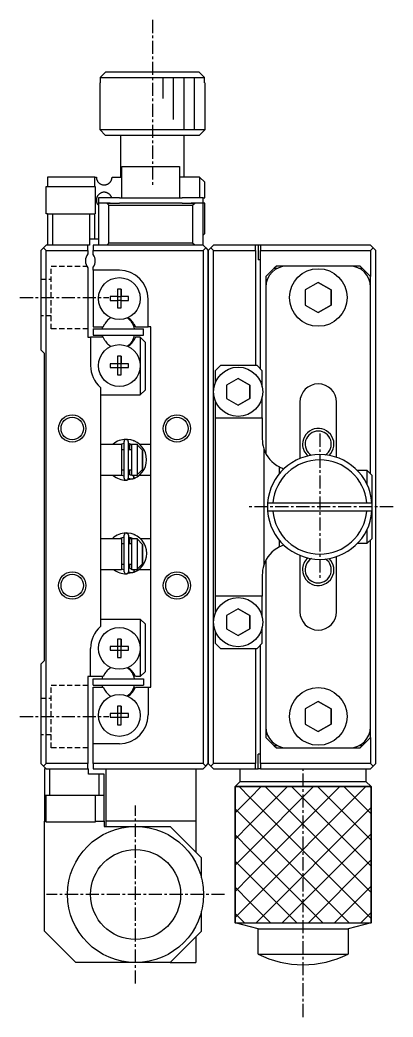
# Model space of a CAD drawing. Extents: x 10 to 347, y 10 to 222.
# Drawn here: x 137 to 172.6, y 83.8 to 179 of the extents above; entities that cross this region are included whole.
import ezdxf

# ---------------------------------------------------------------- set-up
doc = ezdxf.new("R2010")
doc.units = 0
doc.linetypes.add('CENTER', pattern=[2, 1.25, -0.25, 0.25, -0.25])
doc.linetypes.add('DASHED', pattern=[0.75, 0.5, -0.25])
doc.layers.get('0').update_dxf_attribs({"linetype": 'CONTINUOUS'})
doc.layers.add('CENTER', color=1, linetype='CENTER')

msp = doc.modelspace()

# ---------------------------------------------------------------- linework, layer by layer
at = {"color": 7, "linetype": 'CONTINUOUS'}
for p, q in [((145.122, 173.994), (144.62, 173.494)), ((144.62, 173.494), (154.588, 173.494)), ((144.62, 173.494), (144.62, 172.994)), ((154.086, 173.994), (145.122, 173.994)), ((154.588, 173.494), (154.086, 173.994)), ((154.588, 172.994), (154.588, 173.494)), ((144.62, 172.994), (144.604, 172.994)), ((144.604, 168.494), (144.604, 172.994)), ((154.604, 172.994), (154.588, 172.994)), ((154.604, 172.994), (154.604, 168.494)), ((154.604, 168.494), (144.604, 168.494)), ((145.104, 167.994), (144.604, 168.494)), ((145.104, 167.994), (154.104, 167.994)), ((146.604, 163.994), (146.604, 167.994)), ((152.604, 167.994), (152.604, 163.994)), ((154.604, 168.494), (154.104, 167.994)), ((146.704, 164.994), (152.204, 164.994)), ((146.704, 161.994), (146.704, 164.994)), ((152.204, 164.994), (152.204, 161.994)), ((144.104, 163.994), (139.604, 163.994)), ((139.604, 163.994), (139.604, 163.094)), ((144.104, 163.994), (144.254, 163.994)), ((144.104, 163.094), (144.104, 163.994)), ((144.254, 163.994), (144.254, 163.982)), ((144.254, 163.982), (144.254, 163.97)), ((144.254, 163.97), (144.255, 163.958)), ((144.255, 163.958), (144.255, 163.947)), ((144.255, 163.947), (144.256, 163.935)), ((144.256, 163.935), (144.257, 163.923)), ((144.257, 163.923), (144.258, 163.911)), ((144.258, 163.911), (144.26, 163.9)), ((144.26, 163.9), (144.263, 163.88)), ((144.263, 163.88), (144.266, 163.861)), ((144.266, 163.861), (144.269, 163.843)), ((144.269, 163.843), (144.273, 163.825)), ((144.273, 163.825), (144.277, 163.808)), ((144.277, 163.808), (144.282, 163.792)), ((144.282, 163.792), (144.289, 163.767)), ((144.289, 163.767), (144.297, 163.744)), ((144.297, 163.744), (144.308, 163.715)), ((145.703, 163.723), (145.713, 163.749)), ((145.713, 163.749), (145.721, 163.775)), ((145.721, 163.775), (145.729, 163.802)), ((145.729, 163.802), (145.736, 163.83)), ((145.736, 163.83), (145.741, 163.857)), ((145.741, 163.857), (145.747, 163.891)), ((145.747, 163.891), (145.751, 163.925)), ((145.751, 163.925), (145.753, 163.959)), ((145.753, 163.959), (145.754, 163.994)), ((145.754, 163.994), (146.704, 163.994)), ((154.104, 163.994), (152.204, 163.994)), ((154.104, 163.994), (154.604, 163.494)), ((154.104, 163.994), (154.104, 161.994)), ((139.454, 163.094), (144.154, 163.094)), ((139.454, 160.494), (139.454, 163.094)), ((144.154, 163.094), (144.154, 160.494)), ((144.308, 163.715), (144.32, 163.686)), ((144.32, 163.686), (144.333, 163.659)), ((144.333, 163.659), (144.353, 163.621)), ((144.353, 163.621), (144.378, 163.58)), ((144.378, 163.58), (144.405, 163.542)), ((144.405, 163.542), (144.434, 163.506)), ((144.434, 163.506), (144.465, 163.472)), ((144.465, 163.472), (144.497, 163.441)), ((144.497, 163.441), (144.532, 163.411)), ((144.532, 163.411), (144.568, 163.383)), ((144.568, 163.383), (144.607, 163.358)), ((144.607, 163.358), (144.649, 163.333)), ((144.649, 163.333), (144.693, 163.311)), ((144.693, 163.311), (144.739, 163.292)), ((144.739, 163.292), (144.787, 163.276)), ((144.787, 163.276), (144.837, 163.262)), ((144.837, 163.262), (144.872, 163.255)), ((144.872, 163.255), (144.908, 163.25)), ((144.908, 163.25), (144.944, 163.246)), ((144.944, 163.246), (144.972, 163.244)), ((144.972, 163.244), (145.001, 163.244)), ((145.001, 163.244), (145.043, 163.245)), ((145.043, 163.245), (145.086, 163.248)), ((145.086, 163.248), (145.13, 163.254)), ((145.13, 163.254), (145.174, 163.263)), ((145.174, 163.263), (145.204, 163.271)), ((145.204, 163.271), (145.234, 163.28)), ((145.234, 163.28), (145.264, 163.29)), ((145.264, 163.29), (145.291, 163.301)), ((145.291, 163.301), (145.319, 163.313)), ((145.319, 163.313), (145.346, 163.326)), ((145.346, 163.326), (145.374, 163.341)), ((145.374, 163.341), (145.401, 163.357)), ((145.401, 163.357), (145.428, 163.375)), ((145.428, 163.375), (145.454, 163.394)), ((145.454, 163.394), (145.48, 163.414)), ((145.48, 163.414), (145.5, 163.432)), ((145.5, 163.432), (145.52, 163.45)), ((145.52, 163.45), (145.54, 163.469)), ((145.54, 163.469), (145.558, 163.488)), ((145.558, 163.488), (145.576, 163.508)), ((145.576, 163.508), (145.593, 163.529)), ((145.593, 163.529), (145.608, 163.549)), ((145.608, 163.549), (145.623, 163.57)), ((145.623, 163.57), (145.637, 163.592)), ((145.637, 163.592), (145.647, 163.608)), ((145.647, 163.608), (145.657, 163.624)), ((145.657, 163.624), (145.669, 163.648)), ((145.669, 163.648), (145.682, 163.672)), ((145.682, 163.672), (145.693, 163.697)), ((145.693, 163.697), (145.703, 163.723)), ((154.604, 161.994), (154.604, 163.494)), ((144.256, 161.853), (144.255, 161.841)), ((144.255, 161.841), (144.255, 161.83)), ((144.257, 161.864), (144.256, 161.853)), ((144.258, 161.875), (144.257, 161.864)), ((144.26, 161.886), (144.258, 161.875)), ((144.261, 161.897), (144.26, 161.886)), ((144.263, 161.907), (144.261, 161.897)), ((144.265, 161.921), (144.263, 161.907)), ((144.267, 161.935), (144.265, 161.921)), ((144.27, 161.948), (144.267, 161.935)), ((144.275, 161.97), (144.27, 161.948)), ((144.28, 161.991), (144.275, 161.97)), ((144.286, 162.012), (144.28, 161.991)), ((144.293, 162.031), (144.286, 162.012)), ((144.301, 162.056), (144.293, 162.031)), ((144.311, 162.08), (144.301, 162.056)), ((144.321, 162.103), (144.311, 162.08)), ((144.336, 162.135), (144.321, 162.103)), ((144.353, 162.166), (144.336, 162.135)), ((144.371, 162.196), (144.353, 162.166)), ((144.39, 162.224), (144.371, 162.196)), ((144.421, 162.266), (144.39, 162.224)), ((144.455, 162.305), (144.421, 162.266)), ((144.454, 161.994), (144.454, 161.494)), ((146.454, 161.994), (144.454, 161.994)), ((144.491, 162.341), (144.455, 162.305)), ((144.529, 162.374), (144.491, 162.341)), ((144.568, 162.404), (144.529, 162.374)), ((144.61, 162.432), (144.568, 162.404)), ((144.654, 162.457), (144.61, 162.432)), ((144.7, 162.479), (144.654, 162.457)), ((144.737, 162.495), (144.7, 162.479)), ((144.775, 162.508), (144.737, 162.495)), ((144.815, 162.519), (144.775, 162.508)), ((144.855, 162.529), (144.815, 162.519)), ((144.896, 162.536), (144.855, 162.529)), ((144.939, 162.541), (144.896, 162.536)), ((144.982, 162.543), (144.939, 162.541)), ((145.025, 162.543), (144.982, 162.543)), ((145.059, 162.542), (145.025, 162.543)), ((145.093, 162.538), (145.059, 162.542)), ((145.129, 162.533), (145.093, 162.538)), ((145.165, 162.526), (145.129, 162.533)), ((145.194, 162.519), (145.165, 162.526)), ((145.222, 162.511), (145.194, 162.519)), ((145.25, 162.502), (145.222, 162.511)), ((145.274, 162.493), (145.25, 162.502)), ((145.297, 162.484), (145.274, 162.493)), ((145.329, 162.47), (145.297, 162.484)), ((145.361, 162.453), (145.329, 162.47)), ((145.393, 162.435), (145.361, 162.453)), ((145.423, 162.416), (145.393, 162.435)), ((145.453, 162.394), (145.423, 162.416)), ((145.483, 162.371), (145.453, 162.394)), ((145.497, 162.359), (145.483, 162.371)), ((145.511, 162.346), (145.497, 162.359)), ((145.537, 162.321), (145.511, 162.346)), ((145.562, 162.295), (145.537, 162.321)), ((145.578, 162.276), (145.562, 162.295)), ((145.593, 162.257), (145.578, 162.276)), ((145.608, 162.238), (145.593, 162.257)), ((145.619, 162.222), (145.608, 162.238)), ((145.63, 162.206), (145.619, 162.222)), ((145.641, 162.189), (145.63, 162.206)), ((145.652, 162.172), (145.641, 162.189)), ((145.664, 162.15), (145.652, 162.172)), ((145.676, 162.127), (145.664, 162.15)), ((145.687, 162.104), (145.676, 162.127)), ((145.697, 162.08), (145.687, 162.104)), ((145.706, 162.056), (145.697, 162.08)), ((145.715, 162.032), (145.706, 162.056)), ((145.721, 162.013), (145.715, 162.032)), ((145.727, 161.994), (145.721, 162.013)), ((146.454, 161.994), (152.454, 161.994)), ((154.454, 161.994), (152.454, 161.994)), ((154.454, 161.494), (154.454, 161.994)), ((154.454, 161.994), (154.604, 161.994)), ((144.255, 161.83), (144.254, 161.818)), ((144.254, 161.818), (144.254, 161.806)), ((144.254, 161.806), (144.254, 161.794)), ((144.254, 161.794), (144.254, 161.782)), ((144.254, 161.782), (144.254, 161.77)), ((144.254, 161.77), (144.255, 161.76)), ((144.255, 161.76), (144.255, 161.75)), ((144.255, 161.75), (144.256, 161.741)), ((144.256, 161.741), (144.257, 161.731)), ((144.257, 161.731), (144.258, 161.717)), ((144.258, 161.717), (144.259, 161.704)), ((144.259, 161.704), (144.261, 161.692)), ((144.261, 161.692), (144.263, 161.677)), ((144.263, 161.677), (144.266, 161.662)), ((144.266, 161.662), (144.268, 161.648)), ((144.268, 161.648), (144.271, 161.635)), ((144.271, 161.635), (144.275, 161.617)), ((144.275, 161.617), (144.28, 161.599)), ((144.28, 161.599), (144.284, 161.582)), ((144.284, 161.582), (144.29, 161.563)), ((144.29, 161.563), (144.297, 161.544)), ((144.297, 161.544), (144.307, 161.517)), ((144.307, 161.517), (144.317, 161.492)), ((144.317, 161.492), (144.329, 161.468)), ((144.329, 161.468), (144.347, 161.433)), ((144.347, 161.433), (144.366, 161.399)), ((144.366, 161.399), (144.385, 161.371)), ((144.385, 161.371), (144.414, 161.33)), ((144.414, 161.33), (144.446, 161.292)), ((144.446, 161.292), (144.454, 161.284)), ((145.254, 161.494), (144.454, 161.494)), ((144.454, 161.494), (144.454, 157.494)), ((145.254, 161.494), (145.454, 161.294)), ((145.254, 161.494), (145.582, 161.494)), ((145.582, 161.494), (145.254, 161.494)), ((145.454, 161.294), (153.454, 161.294)), ((145.454, 157.694), (145.454, 161.294)), ((145.582, 161.494), (146.454, 161.494)), ((152.454, 161.494), (146.454, 161.494)), ((152.454, 161.494), (153.326, 161.494)), ((153.654, 161.494), (153.326, 161.494)), ((153.326, 161.494), (153.654, 161.494)), ((153.454, 161.294), (153.654, 161.494)), ((153.454, 161.294), (153.454, 157.694)), ((154.454, 161.494), (153.654, 161.494)), ((154.454, 157.494), (154.454, 161.494)), ((154.604, 161.494), (154.454, 161.494)), ((154.604, 158.594), (154.604, 161.494)), ((139.604, 160.494), (139.454, 160.494)), ((139.604, 160.494), (140.104, 160.494)), ((139.604, 160.494), (139.604, 157.494)), ((140.104, 160.494), (143.604, 160.494)), ((140.104, 157.494), (140.104, 160.494)), ((143.604, 160.494), (143.604, 158.094)), ((143.604, 160.494), (144.104, 160.494)), ((144.154, 160.494), (144.104, 160.494)), ((144.104, 158.094), (144.104, 160.494)), ((143.604, 158.094), (143.604, 157.494)), ((143.604, 158.094), (144.104, 158.094)), ((144.104, 158.094), (144.454, 158.094)), ((154.604, 158.594), (154.454, 158.444)), ((138.954, 156.994), (139.204, 157.244)), ((139.454, 157.494), (139.204, 157.244)), ((139.204, 157.244), (139.454, 156.994)), ((143.454, 157.494), (139.454, 157.494)), ((143.604, 157.494), (143.454, 157.494)), ((143.454, 156.994), (143.454, 157.494)), ((154.454, 157.494), (143.954, 157.494)), ((143.954, 157.494), (143.954, 156.994)), ((145.454, 157.694), (145.254, 157.494)), ((153.454, 157.694), (145.454, 157.694)), ((153.654, 157.494), (153.454, 157.694)), ((154.704, 157.244), (154.454, 157.494)), ((154.454, 156.994), (154.704, 157.244)), ((154.704, 157.244), (154.954, 156.994)), ((155.204, 157.244), (154.954, 156.994)), ((155.454, 157.494), (155.204, 157.244)), ((155.204, 157.244), (155.454, 156.994)), ((159.454, 157.494), (155.454, 157.494)), ((159.454, 156.994), (159.454, 157.494)), ((159.704, 157.494), (159.454, 157.494)), ((159.704, 157.494), (159.704, 156.094)), ((159.954, 157.494), (159.704, 157.494)), ((170.454, 157.494), (159.954, 157.494)), ((159.954, 157.494), (159.954, 156.994)), ((170.704, 157.244), (170.454, 157.494)), ((170.454, 156.994), (170.704, 157.244)), ((170.954, 156.994), (170.704, 157.244)), ((138.954, 156.994), (138.954, 147.494)), ((139.454, 156.994), (143.454, 156.994)), ((139.454, 107.994), (139.454, 156.994)), ((143.454, 156.994), (143.454, 156.655)), ((143.954, 156.994), (154.454, 156.994)), ((143.954, 156.594), (143.954, 156.994)), ((154.454, 156.994), (154.454, 107.994)), ((154.954, 156.994), (154.954, 107.994)), ((154.954, 107.994), (154.954, 156.994)), ((155.454, 156.994), (159.454, 156.994)), ((155.454, 143.494), (155.454, 156.994)), ((159.454, 156.994), (159.454, 145.994)), ((159.954, 156.994), (170.454, 156.994)), ((159.954, 145.644), (159.954, 156.994)), ((170.454, 156.994), (170.454, 154.494)), ((170.954, 107.994), (170.954, 156.994)), ((143.454, 155.332), (143.454, 148.694)), ((143.954, 155.094), (143.954, 155.394)), ((159.954, 156.094), (159.704, 156.094)), ((160.454, 154.494), (161.254, 155.294)), ((161.454, 155.494), (161.254, 155.294)), ((161.254, 155.294), (161.582, 155.294)), ((162.454, 155.494), (161.454, 155.494)), ((168.454, 155.494), (162.454, 155.494)), ((169.454, 155.494), (168.454, 155.494)), ((169.326, 155.294), (169.654, 155.294)), ((169.654, 155.294), (169.454, 155.494)), ((169.654, 155.294), (170.454, 154.494)), ((146.454, 155.094), (143.954, 155.094)), ((143.954, 155.094), (143.954, 149.694)), ((160.454, 154.494), (160.454, 153.494)), ((170.454, 153.494), (170.454, 154.494)), ((146.274, 153.28), (146.274, 152.574)), ((146.634, 153.28), (146.274, 153.28)), ((146.634, 152.574), (146.634, 153.28)), ((146.634, 153.28), (146.634, 152.574)), ((160.454, 153.494), (160.454, 137.588)), ((165.454, 153.937), (164.204, 153.215)), ((166.704, 153.215), (165.454, 153.937)), ((165.454, 153.937), (166.704, 153.215)), ((170.454, 135.644), (170.454, 153.494)), ((145.568, 152.574), (145.568, 152.214)), ((146.274, 152.574), (145.568, 152.574)), ((146.284, 152.563), (146.274, 152.574)), ((146.284, 152.563), (146.284, 152.224)), ((146.624, 152.563), (146.284, 152.563)), ((146.624, 152.563), (146.634, 152.574)), ((146.624, 152.224), (146.624, 152.563)), ((147.34, 152.574), (146.634, 152.574)), ((147.34, 152.214), (147.34, 152.574)), ((149.204, 149.694), (149.204, 152.344)), ((164.204, 153.215), (164.204, 151.772)), ((166.704, 151.772), (166.704, 153.215)), ((166.704, 153.215), (166.704, 151.772)), ((145.568, 152.214), (146.274, 152.214)), ((146.284, 152.224), (146.274, 152.214)), ((146.274, 152.214), (146.274, 151.507)), ((146.274, 151.507), (146.634, 151.507)), ((146.284, 152.224), (146.624, 152.224)), ((146.624, 152.224), (146.634, 152.214)), ((146.634, 152.214), (147.34, 152.214)), ((146.634, 151.507), (146.634, 152.214)), ((146.634, 151.507), (146.634, 152.214)), ((164.204, 151.772), (165.454, 151.05)), ((165.454, 151.05), (166.704, 151.772)), ((166.704, 151.772), (165.454, 151.05)), ((143.954, 149.694), (144.91, 149.694)), ((143.954, 149.494), (148.754, 149.494)), ((143.954, 149.494), (143.954, 148.894)), ((144.91, 149.694), (145.079, 149.987)), ((147.829, 149.987), (147.998, 149.694)), ((147.998, 149.694), (149.204, 149.694)), ((148.754, 148.894), (148.754, 149.494)), ((149.454, 149.694), (149.204, 149.694)), ((149.454, 147.494), (149.454, 149.694)), ((143.454, 148.694), (143.704, 148.694)), ((143.704, 148.694), (143.704, 145.994)), ((144.91, 148.694), (143.704, 148.694)), ((143.954, 148.894), (148.754, 148.894)), ((145.079, 148.4), (144.91, 148.694)), ((147.998, 148.694), (147.829, 148.4)), ((148.454, 148.694), (147.998, 148.694)), ((148.454, 148.694), (148.454, 145.994)), ((148.954, 148.194), (148.454, 148.694)), ((148.954, 143.694), (148.954, 148.194)), ((139.304, 147.144), (138.954, 147.494)), ((139.304, 117.844), (139.304, 147.144)), ((146.274, 146.88), (146.274, 146.174)), ((146.634, 146.88), (146.274, 146.88)), ((146.634, 146.174), (146.634, 146.88)), ((146.634, 146.88), (146.634, 146.174)), ((149.454, 115.294), (149.454, 147.494)), ((145.568, 146.174), (145.568, 145.814)), ((146.274, 146.174), (145.568, 146.174)), ((145.568, 145.814), (146.274, 145.814)), ((146.284, 146.163), (146.274, 146.174)), ((146.284, 145.824), (146.274, 145.814)), ((146.274, 145.814), (146.274, 145.107)), ((146.284, 146.163), (146.284, 145.824)), ((146.624, 146.163), (146.284, 146.163)), ((146.284, 145.824), (146.624, 145.824)), ((146.624, 146.163), (146.634, 146.174)), ((146.624, 145.824), (146.624, 146.163)), ((146.624, 145.824), (146.634, 145.814)), ((147.34, 146.174), (146.634, 146.174)), ((146.634, 145.814), (147.34, 145.814)), ((146.634, 145.107), (146.634, 145.814)), ((146.634, 145.107), (146.634, 145.814)), ((147.34, 145.814), (147.34, 146.174)), ((148.454, 145.994), (148.454, 143.194)), ((156.104, 145.994), (155.604, 145.494)), ((159.604, 145.994), (156.104, 145.994)), ((160.104, 145.494), (159.604, 145.994)), ((146.274, 145.107), (146.634, 145.107)), ((155.604, 145.494), (155.604, 144.32)), ((157.804, 144.764), (156.704, 144.129)), ((158.904, 144.129), (157.804, 144.764)), ((157.804, 144.764), (158.904, 144.129)), ((160.104, 143.976), (160.104, 145.494)), ((144.654, 143.915), (144.654, 121.073)), ((156.704, 144.129), (156.704, 142.859)), ((158.904, 142.859), (158.904, 144.129)), ((158.904, 144.129), (158.904, 142.859)), ((144.654, 143.194), (148.454, 143.194)), ((148.454, 143.194), (148.954, 143.694)), ((155.454, 121.494), (155.454, 143.494)), ((156.704, 142.859), (157.804, 142.224)), ((157.804, 142.224), (158.904, 142.859)), ((158.904, 142.859), (157.804, 142.224)), ((160.104, 140.994), (160.104, 143.012)), ((155.604, 142.668), (155.604, 140.994)), ((163.704, 142.494), (163.704, 137.119)), ((167.204, 137.231), (167.204, 142.494)), ((155.604, 140.994), (160.104, 140.994)), ((155.604, 140.994), (155.604, 123.994)), ((160.104, 140.994), (160.104, 138.994)), ((144.654, 138.494), (146.654, 138.494)), ((146.906, 138.539), (146.654, 138.485)), ((146.654, 138.494), (146.654, 137.994)), ((146.654, 138.494), (146.654, 135.494)), ((146.906, 135.252), (146.906, 138.752)), ((147.128, 138.951), (147.229, 138.947)), ((147.306, 138.752), (147.306, 135.252)), ((147.654, 138.452), (147.306, 138.54)), ((147.307, 138.172), (147.306, 138.157)), ((147.306, 138.157), (147.306, 138.15)), ((147.308, 138.186), (147.307, 138.172)), ((147.31, 138.201), (147.308, 138.186)), ((147.313, 138.215), (147.31, 138.201)), ((147.317, 138.23), (147.313, 138.215)), ((147.321, 138.244), (147.317, 138.23)), ((147.326, 138.258), (147.321, 138.244)), ((147.331, 138.272), (147.326, 138.258)), ((147.338, 138.285), (147.331, 138.272)), ((147.345, 138.298), (147.338, 138.285)), ((147.352, 138.311), (147.345, 138.298)), ((147.36, 138.323), (147.352, 138.311)), ((147.369, 138.335), (147.36, 138.323)), ((147.378, 138.347), (147.369, 138.335)), ((147.388, 138.358), (147.378, 138.347)), ((147.399, 138.368), (147.388, 138.358)), ((147.41, 138.378), (147.399, 138.368)), ((147.421, 138.388), (147.41, 138.378)), ((147.433, 138.397), (147.421, 138.388)), ((147.445, 138.405), (147.433, 138.397)), ((147.458, 138.412), (147.445, 138.405)), ((147.454, 137.994), (147.454, 138.41)), ((147.471, 138.419), (147.458, 138.412)), ((147.484, 138.426), (147.471, 138.419)), ((147.498, 138.431), (147.484, 138.426)), ((147.512, 138.436), (147.498, 138.431)), ((147.526, 138.44), (147.512, 138.436)), ((147.541, 138.444), (147.526, 138.44)), ((147.555, 138.447), (147.541, 138.444)), ((147.57, 138.449), (147.555, 138.447)), ((147.585, 138.45), (147.57, 138.449)), ((147.6, 138.45), (147.585, 138.45)), ((147.615, 138.45), (147.6, 138.45)), ((147.629, 138.449), (147.615, 138.45)), ((147.644, 138.447), (147.629, 138.449)), ((147.654, 138.445), (147.644, 138.447)), ((147.654, 138.494), (148.154, 138.494)), ((147.654, 135.494), (147.654, 138.494)), ((147.82, 138.815), (147.873, 138.795)), ((147.873, 138.794), (147.883, 138.789)), ((148.154, 138.494), (148.154, 138.439)), ((148.154, 138.439), (148.154, 135.548)), ((148.654, 137.91), (148.154, 138.439)), ((148.359, 138.494), (148.359, 138.494)), ((148.359, 138.494), (148.359, 138.494)), ((148.36, 138.494), (149.454, 138.494)), ((160.254, 138.057), (160.254, 126.93)), ((146.654, 137.994), (146.654, 135.994)), ((146.654, 137.994), (146.906, 137.994)), ((146.654, 137.994), (146.654, 135.994)), ((147.306, 137.994), (147.654, 137.994)), ((148.654, 136.077), (148.654, 137.91)), ((148.654, 137.91), (148.654, 136.077)), ((161.754, 135.684), (161.754, 136.315)), ((146.654, 135.494), (144.654, 135.494)), ((146.654, 135.994), (146.654, 135.494)), ((146.906, 135.994), (146.654, 135.994)), ((146.654, 135.519), (146.906, 135.464)), ((147.821, 135.189), (147.133, 135.053)), ((147.305, 135.22), (147.304, 135.221)), ((147.337, 135.206), (147.305, 135.22)), ((147.654, 135.994), (147.306, 135.994)), ((147.306, 135.853), (147.306, 135.839)), ((147.306, 135.839), (147.307, 135.825)), ((147.307, 135.825), (147.309, 135.81)), ((147.309, 135.81), (147.312, 135.795)), ((147.312, 135.795), (147.315, 135.781)), ((147.315, 135.781), (147.319, 135.767)), ((147.319, 135.767), (147.323, 135.753)), ((147.323, 135.753), (147.328, 135.739)), ((147.328, 135.739), (147.334, 135.725)), ((147.334, 135.725), (147.341, 135.712)), ((147.369, 135.193), (147.337, 135.206)), ((147.341, 135.712), (147.348, 135.699)), ((147.348, 135.699), (147.356, 135.687)), ((147.356, 135.687), (147.364, 135.675)), ((147.364, 135.675), (147.373, 135.663)), ((147.402, 135.183), (147.369, 135.193)), ((147.373, 135.663), (147.383, 135.652)), ((147.383, 135.652), (147.393, 135.641)), ((147.393, 135.641), (147.404, 135.631)), ((147.404, 135.631), (147.415, 135.621)), ((147.415, 135.621), (147.426, 135.612)), ((147.426, 135.612), (147.438, 135.603)), ((147.438, 135.603), (147.451, 135.595)), ((147.451, 135.595), (147.464, 135.588)), ((147.454, 135.593), (147.454, 135.994)), ((147.464, 135.588), (147.477, 135.581)), ((147.477, 135.581), (147.49, 135.575)), ((147.49, 135.575), (147.504, 135.57)), ((147.504, 135.57), (147.518, 135.565)), ((147.518, 135.565), (147.533, 135.562)), ((147.533, 135.562), (147.547, 135.558)), ((147.547, 135.558), (147.562, 135.556)), ((147.562, 135.556), (147.576, 135.554)), ((147.576, 135.554), (147.591, 135.553)), ((147.591, 135.553), (147.606, 135.553)), ((147.606, 135.553), (147.621, 135.554)), ((147.621, 135.554), (147.636, 135.555)), ((147.636, 135.555), (147.65, 135.557)), ((147.65, 135.557), (147.654, 135.558)), ((148.154, 135.494), (147.654, 135.494)), ((147.776, 135.494), (147.782, 135.481)), ((147.81, 135.186), (147.777, 135.176)), ((147.782, 135.481), (147.789, 135.468)), ((147.812, 135.442), (147.787, 135.494)), ((147.789, 135.468), (147.795, 135.455)), ((147.795, 135.455), (147.801, 135.441)), ((147.801, 135.441), (147.808, 135.427)), ((147.808, 135.427), (147.814, 135.413)), ((147.843, 135.197), (147.81, 135.186)), ((147.882, 135.214), (147.812, 135.442)), ((147.814, 135.413), (147.82, 135.398)), ((147.82, 135.398), (147.826, 135.384)), ((147.826, 135.384), (147.832, 135.369)), ((147.832, 135.369), (147.838, 135.355)), ((147.838, 135.355), (147.843, 135.341)), ((147.843, 135.341), (147.848, 135.327)), ((147.873, 135.209), (147.843, 135.197)), ((147.848, 135.327), (147.853, 135.314)), ((147.853, 135.314), (147.857, 135.301)), ((147.857, 135.301), (147.861, 135.289)), ((147.861, 135.289), (147.865, 135.277)), ((147.865, 135.277), (147.868, 135.266)), ((147.868, 135.266), (147.871, 135.256)), ((147.871, 135.256), (147.873, 135.247)), ((147.873, 135.247), (147.875, 135.239)), ((147.876, 135.213), (147.873, 135.209)), ((147.875, 135.239), (147.876, 135.231)), ((147.876, 135.231), (147.876, 135.225)), ((147.876, 135.225), (147.877, 135.219)), ((147.877, 135.219), (147.876, 135.215)), ((147.876, 135.215), (147.876, 135.213)), ((148.154, 135.548), (148.654, 136.077)), ((148.154, 135.548), (148.154, 135.494)), ((149.454, 135.494), (148.341, 135.494)), ((169.175, 135.994), (170.104, 135.994)), ((170.104, 135.994), (170.104, 134.673)), ((170.604, 135.494), (170.104, 135.994)), ((170.604, 132.494), (170.604, 135.494)), ((147.435, 135.174), (147.402, 135.183)), ((147.469, 135.166), (147.435, 135.174)), ((147.503, 135.16), (147.469, 135.166)), ((147.537, 135.156), (147.503, 135.16)), ((147.572, 135.154), (147.537, 135.156)), ((147.606, 135.153), (147.572, 135.154)), ((147.641, 135.154), (147.606, 135.153)), ((147.675, 135.157), (147.641, 135.154)), ((147.709, 135.162), (147.675, 135.157)), ((147.743, 135.168), (147.709, 135.162)), ((147.777, 135.176), (147.743, 135.168)), ((160.62, 132.894), (161.122, 132.894)), ((161.122, 132.894), (170.086, 132.894)), ((170.086, 132.894), (170.588, 132.894)), ((170.604, 129.494), (170.604, 132.494)), ((161.122, 132.094), (160.62, 132.094)), ((170.086, 132.094), (161.122, 132.094)), ((170.588, 132.094), (170.086, 132.094)), ((144.654, 129.494), (146.654, 129.494)), ((146.621, 129.529), (146.526, 129.494)), ((146.917, 129.597), (146.621, 129.529)), ((146.654, 129.494), (146.654, 128.994)), ((146.654, 129.494), (146.654, 126.494)), ((146.917, 126.31), (146.917, 129.81)), ((147.139, 130.009), (147.239, 130.005)), ((147.317, 129.81), (147.317, 126.31)), ((147.659, 129.513), (147.317, 129.598)), ((147.482, 129.477), (147.469, 129.47)), ((147.495, 129.484), (147.482, 129.477)), ((147.509, 129.489), (147.495, 129.484)), ((147.523, 129.494), (147.509, 129.489)), ((147.521, 129.494), (147.654, 129.494)), ((147.537, 129.498), (147.523, 129.494)), ((147.552, 129.502), (147.537, 129.498)), ((147.566, 129.505), (147.552, 129.502)), ((147.581, 129.507), (147.566, 129.505)), ((147.596, 129.508), (147.581, 129.507)), ((147.611, 129.508), (147.596, 129.508)), ((147.625, 129.508), (147.611, 129.508)), ((147.64, 129.507), (147.625, 129.508)), ((147.654, 129.505), (147.64, 129.507)), ((147.703, 129.494), (147.654, 129.505)), ((147.654, 129.494), (148.154, 129.494)), ((147.654, 126.494), (147.654, 129.494)), ((147.707, 129.494), (147.659, 129.513)), ((147.831, 129.873), (147.884, 129.853)), ((147.883, 129.852), (147.936, 129.828)), ((148.154, 129.494), (148.154, 129.439)), ((148.437, 129.494), (149.454, 129.494)), ((170.104, 130.314), (170.104, 128.994)), ((170.104, 128.994), (170.604, 129.494)), ((146.654, 128.994), (146.654, 126.994)), ((146.654, 128.994), (146.917, 128.994)), ((146.654, 128.994), (146.654, 126.994)), ((147.318, 129.23), (147.317, 129.215)), ((147.317, 129.215), (147.317, 129.208)), ((147.317, 128.994), (147.654, 128.994)), ((147.319, 129.244), (147.318, 129.23)), ((147.321, 129.259), (147.319, 129.244)), ((147.324, 129.273), (147.321, 129.259)), ((147.327, 129.288), (147.324, 129.273)), ((147.332, 129.302), (147.327, 129.288)), ((147.337, 129.316), (147.332, 129.302)), ((147.342, 129.33), (147.337, 129.316)), ((147.348, 129.343), (147.342, 129.33)), ((147.355, 129.356), (147.348, 129.343)), ((147.363, 129.369), (147.355, 129.356)), ((147.371, 129.381), (147.363, 129.369)), ((147.38, 129.393), (147.371, 129.381)), ((147.389, 129.405), (147.38, 129.393)), ((147.399, 129.416), (147.389, 129.405)), ((147.409, 129.426), (147.399, 129.416)), ((147.42, 129.436), (147.409, 129.426)), ((147.432, 129.446), (147.42, 129.436)), ((147.444, 129.455), (147.432, 129.446)), ((147.456, 129.463), (147.444, 129.455)), ((147.454, 128.994), (147.454, 129.462)), ((147.469, 129.47), (147.456, 129.463)), ((148.154, 129.439), (148.154, 126.548)), ((148.654, 128.91), (148.154, 129.439)), ((148.654, 127.077), (148.654, 128.91)), ((148.654, 128.91), (148.654, 127.077)), ((161.754, 128.673), (161.754, 129.303)), ((170.104, 128.994), (169.175, 128.994)), ((170.454, 111.494), (170.454, 129.344)), ((163.704, 127.869), (163.704, 122.494)), ((167.204, 122.494), (167.204, 127.757)), ((146.654, 126.994), (146.654, 126.494)), ((146.917, 126.994), (146.654, 126.994)), ((147.654, 126.994), (147.317, 126.994)), ((147.317, 126.911), (147.317, 126.897)), ((147.317, 126.897), (147.318, 126.883)), ((147.318, 126.883), (147.32, 126.868)), ((147.32, 126.868), (147.322, 126.853)), ((147.322, 126.853), (147.326, 126.839)), ((147.326, 126.839), (147.329, 126.825)), ((147.329, 126.825), (147.334, 126.811)), ((147.334, 126.811), (147.339, 126.797)), ((147.339, 126.797), (147.345, 126.783)), ((147.345, 126.783), (147.352, 126.77)), ((147.352, 126.77), (147.359, 126.757)), ((147.359, 126.757), (147.367, 126.745)), ((147.367, 126.745), (147.375, 126.733)), ((147.375, 126.733), (147.384, 126.721)), ((147.384, 126.721), (147.394, 126.71)), ((147.394, 126.71), (147.404, 126.699)), ((147.404, 126.699), (147.414, 126.689)), ((147.414, 126.689), (147.425, 126.679)), ((147.425, 126.679), (147.437, 126.67)), ((147.437, 126.67), (147.449, 126.661)), ((147.449, 126.661), (147.462, 126.653)), ((147.454, 126.658), (147.454, 126.994)), ((147.462, 126.653), (147.474, 126.646)), ((147.474, 126.646), (147.488, 126.639)), ((147.488, 126.639), (147.501, 126.633)), ((147.501, 126.633), (147.515, 126.628)), ((147.515, 126.628), (147.529, 126.623)), ((147.529, 126.623), (147.543, 126.62)), ((147.543, 126.62), (147.558, 126.616)), ((147.558, 126.616), (147.572, 126.614)), ((148.154, 126.548), (148.654, 127.077)), ((160.454, 127.4), (160.454, 111.494)), ((146.654, 126.494), (144.654, 126.494)), ((146.654, 126.58), (146.917, 126.522)), ((147.832, 126.247), (147.144, 126.111)), ((147.316, 126.278), (147.314, 126.279)), ((147.348, 126.264), (147.316, 126.278)), ((147.38, 126.252), (147.348, 126.264)), ((147.413, 126.241), (147.38, 126.252)), ((147.446, 126.232), (147.413, 126.241)), ((147.48, 126.224), (147.446, 126.232)), ((147.514, 126.218), (147.48, 126.224)), ((147.548, 126.214), (147.514, 126.218)), ((147.582, 126.212), (147.548, 126.214)), ((147.572, 126.614), (147.587, 126.612)), ((147.617, 126.211), (147.582, 126.212)), ((147.587, 126.612), (147.602, 126.611)), ((147.602, 126.611), (147.617, 126.611)), ((147.617, 126.611), (147.632, 126.612)), ((147.651, 126.212), (147.617, 126.211)), ((147.632, 126.612), (147.646, 126.613)), ((147.646, 126.613), (147.654, 126.614)), ((147.686, 126.215), (147.651, 126.212)), ((148.154, 126.494), (147.654, 126.494)), ((147.72, 126.22), (147.686, 126.215)), ((147.754, 126.226), (147.72, 126.22)), ((147.788, 126.234), (147.754, 126.226)), ((147.821, 126.244), (147.788, 126.234)), ((147.815, 126.494), (147.821, 126.48)), ((147.821, 126.48), (147.827, 126.466)), ((147.853, 126.255), (147.821, 126.244)), ((147.893, 126.272), (147.826, 126.494)), ((147.827, 126.466), (147.833, 126.451)), ((147.833, 126.451), (147.839, 126.437)), ((147.839, 126.437), (147.845, 126.423)), ((147.845, 126.423), (147.85, 126.409)), ((147.85, 126.409), (147.855, 126.395)), ((147.884, 126.267), (147.853, 126.255)), ((147.855, 126.395), (147.86, 126.382)), ((147.86, 126.382), (147.865, 126.369)), ((147.865, 126.369), (147.869, 126.357)), ((147.869, 126.357), (147.873, 126.345)), ((147.873, 126.345), (147.876, 126.333)), ((147.876, 126.333), (147.879, 126.323)), ((147.879, 126.323), (147.882, 126.313)), ((147.882, 126.313), (147.884, 126.304)), ((147.884, 126.304), (147.885, 126.296)), ((147.887, 126.271), (147.884, 126.267)), ((147.885, 126.296), (147.887, 126.289)), ((147.887, 126.289), (147.887, 126.282)), ((147.887, 126.282), (147.887, 126.277)), ((147.887, 126.277), (147.887, 126.273)), ((147.887, 126.273), (147.887, 126.271)), ((148.154, 126.548), (148.154, 126.494)), ((148.276, 126.494), (148.275, 126.494)), ((149.454, 126.494), (148.277, 126.494)), ((148.277, 126.494), (148.277, 126.494)), ((160.104, 125.994), (160.104, 123.994)), ((160.104, 123.994), (155.604, 123.994)), ((155.604, 123.994), (155.604, 122.32)), ((160.104, 121.976), (160.104, 123.994)), ((157.804, 122.764), (156.704, 122.129)), ((156.704, 122.129), (156.704, 120.859)), ((158.904, 122.129), (157.804, 122.764)), ((157.804, 122.764), (158.904, 122.129)), ((158.904, 120.859), (158.904, 122.129)), ((158.904, 122.129), (158.904, 120.859)), ((144.654, 121.794), (148.454, 121.794)), ((148.454, 121.794), (148.454, 118.994)), ((148.954, 121.294), (148.454, 121.794)), ((148.954, 116.794), (148.954, 121.294)), ((155.454, 107.994), (155.454, 121.494)), ((160.104, 119.494), (160.104, 121.012)), ((155.604, 120.668), (155.604, 119.494)), ((156.704, 120.859), (157.804, 120.224)), ((157.804, 120.224), (158.904, 120.859)), ((158.904, 120.859), (157.804, 120.224)), ((145.568, 119.174), (145.568, 118.814)), ((146.274, 119.174), (145.568, 119.174)), ((146.274, 119.88), (146.274, 119.174)), ((146.634, 119.88), (146.274, 119.88)), ((146.284, 119.163), (146.274, 119.174)), ((146.284, 119.163), (146.284, 118.824)), ((146.624, 119.163), (146.284, 119.163)), ((146.624, 119.163), (146.634, 119.174)), ((146.624, 118.824), (146.624, 119.163)), ((146.634, 119.174), (146.634, 119.88)), ((146.634, 119.88), (146.634, 119.174)), ((147.34, 119.174), (146.634, 119.174)), ((147.34, 118.814), (147.34, 119.174)), ((155.604, 119.494), (156.104, 118.994)), ((159.604, 118.994), (160.104, 119.494)), ((159.954, 107.994), (159.954, 119.344)), ((143.704, 116.294), (143.704, 118.994)), ((145.568, 118.814), (146.274, 118.814)), ((146.284, 118.824), (146.274, 118.814)), ((146.274, 118.814), (146.274, 118.107)), ((146.274, 118.107), (146.634, 118.107)), ((146.284, 118.824), (146.624, 118.824)), ((146.624, 118.824), (146.634, 118.814)), ((146.634, 118.814), (147.34, 118.814)), ((146.634, 118.107), (146.634, 118.814)), ((146.634, 118.107), (146.634, 118.814)), ((148.454, 118.994), (148.454, 116.294)), ((156.104, 118.994), (159.604, 118.994)), ((159.454, 118.994), (159.454, 107.994)), ((138.954, 117.494), (139.304, 117.844)), ((138.954, 117.494), (138.954, 107.994)), ((143.704, 116.294), (143.454, 116.294)), ((143.454, 116.294), (143.454, 107.994)), ((144.91, 116.294), (143.704, 116.294)), ((145.079, 116.587), (144.91, 116.294)), ((147.998, 116.294), (147.829, 116.587)), ((148.454, 116.294), (147.998, 116.294)), ((148.454, 116.294), (148.954, 116.794)), ((143.954, 115.494), (143.954, 116.094)), ((143.954, 116.094), (148.754, 116.094)), ((143.954, 115.494), (148.754, 115.494)), ((143.954, 115.294), (144.91, 115.294)), ((143.954, 109.894), (143.954, 115.294)), ((144.91, 115.294), (145.079, 115)), ((147.829, 115), (147.998, 115.294)), ((147.998, 115.294), (149.204, 115.294)), ((148.754, 116.094), (148.754, 115.494)), ((149.204, 115.294), (149.454, 115.294)), ((149.204, 115.294), (149.204, 112.644)), ((146.274, 113.48), (146.274, 112.774)), ((146.634, 113.48), (146.274, 113.48)), ((146.634, 112.774), (146.634, 113.48)), ((146.634, 113.48), (146.634, 112.774)), ((165.454, 113.937), (164.204, 113.215)), ((166.704, 113.215), (165.454, 113.937)), ((165.454, 113.937), (166.704, 113.215)), ((145.568, 112.774), (145.568, 112.414)), ((146.274, 112.774), (145.568, 112.774)), ((145.568, 112.414), (146.274, 112.414)), ((146.284, 112.763), (146.274, 112.774)), ((146.284, 112.424), (146.274, 112.414)), ((146.274, 112.414), (146.274, 111.707)), ((146.284, 112.763), (146.284, 112.424)), ((146.624, 112.763), (146.284, 112.763)), ((146.284, 112.424), (146.624, 112.424)), ((146.624, 112.763), (146.634, 112.774)), ((146.624, 112.424), (146.624, 112.763)), ((146.624, 112.424), (146.634, 112.414)), ((147.34, 112.774), (146.634, 112.774)), ((146.634, 112.414), (147.34, 112.414)), ((146.634, 111.707), (146.634, 112.414)), ((146.634, 111.707), (146.634, 112.414)), ((147.34, 112.414), (147.34, 112.774)), ((164.204, 113.215), (164.204, 111.772)), ((166.704, 111.772), (166.704, 113.215)), ((166.704, 113.215), (166.704, 111.772)), ((146.274, 111.707), (146.634, 111.707)), ((160.454, 111.494), (160.454, 110.494)), ((164.204, 111.772), (165.454, 111.05)), ((165.454, 111.05), (166.704, 111.772)), ((166.704, 111.772), (165.454, 111.05)), ((170.454, 110.494), (170.454, 111.494)), ((161.254, 109.694), (160.454, 110.494)), ((170.454, 110.494), (169.654, 109.694)), ((170.454, 110.494), (170.454, 107.994)), ((146.454, 109.894), (143.954, 109.894)), ((143.954, 107.994), (143.954, 109.894)), ((161.582, 109.694), (161.254, 109.694)), ((161.254, 109.694), (161.454, 109.494)), ((161.454, 109.494), (162.454, 109.494)), ((162.454, 109.494), (168.454, 109.494)), ((168.454, 109.494), (169.454, 109.494)), ((169.654, 109.694), (169.326, 109.694)), ((169.454, 109.494), (169.654, 109.694)), ((159.704, 107.494), (159.704, 108.894)), ((159.954, 108.894), (159.704, 108.894)), ((139.204, 107.744), (138.954, 107.994)), ((139.454, 107.994), (139.204, 107.744)), ((139.204, 107.744), (139.454, 107.494)), ((143.454, 107.994), (139.454, 107.994)), ((143.454, 107.494), (143.454, 107.994)), ((154.454, 107.994), (143.954, 107.994)), ((143.954, 107.994), (143.954, 107.494)), ((154.704, 107.744), (154.454, 107.994)), ((154.454, 107.494), (154.704, 107.744)), ((154.704, 107.744), (154.954, 107.994)), ((154.954, 107.994), (155.204, 107.744)), ((155.454, 107.994), (155.204, 107.744)), ((155.204, 107.744), (155.454, 107.494)), ((159.454, 107.994), (155.454, 107.994)), ((159.454, 107.494), (159.454, 107.994)), ((170.454, 107.994), (159.954, 107.994)), ((159.954, 107.994), (159.954, 107.494)), ((170.704, 107.744), (170.454, 107.994)), ((170.454, 107.494), (170.704, 107.744)), ((170.704, 107.744), (170.954, 107.994)), ((139.304, 107.494), (139.304, 104.994)), ((139.454, 107.494), (139.304, 107.494)), ((139.454, 107.494), (143.454, 107.494)), ((139.804, 104.994), (139.804, 107.494)), ((143.454, 107.494), (143.504, 107.494)), ((143.504, 106.994), (143.504, 107.494)), ((144.504, 106.994), (143.504, 106.994)), ((143.954, 107.494), (154.454, 107.494)), ((144.504, 106.994), (144.504, 104.994)), ((145.004, 106.994), (144.504, 106.994)), ((145.004, 104.994), (145.004, 106.994)), ((145.154, 107.494), (145.154, 102.494)), ((153.754, 107.494), (153.754, 102.494)), ((155.454, 107.494), (159.454, 107.494)), ((158.004, 106.294), (158.004, 107.494)), ((159.454, 107.494), (159.704, 107.494)), ((159.954, 107.494), (159.704, 107.494)), ((159.954, 107.494), (170.454, 107.494)), ((170.004, 107.494), (170.004, 106.294)), ((157.504, 105.794), (158.004, 106.294)), ((157.504, 105.794), (170.504, 105.794)), ((157.504, 92.794), (157.504, 105.794)), ((157.504, 105.794), (157.504, 92.794)), ((170.504, 105.794), (157.504, 105.794)), ((158.004, 106.294), (170.004, 106.294)), ((170.004, 106.294), (170.504, 105.794)), ((170.504, 105.794), (170.504, 92.794)), ((170.504, 92.794), (170.504, 105.794)), ((139.304, 104.994), (139.804, 104.994)), ((139.304, 104.994), (139.304, 102.494)), ((139.373, 102.494), (139.373, 104.994)), ((139.454, 102.394), (139.454, 104.994)), ((139.804, 104.994), (144.504, 104.994)), ((144.154, 104.994), (144.154, 102.394)), ((144.504, 104.994), (145.004, 104.994)), ((144.964, 104.994), (144.964, 102.494)), ((145.004, 102.494), (145.004, 104.994)), ((139.304, 102.494), (139.373, 102.494)), ((139.304, 91.994), (139.304, 102.494)), ((139.373, 102.494), (139.454, 102.494)), ((144.154, 102.394), (139.454, 102.394)), ((144.154, 102.494), (144.964, 102.494)), ((144.964, 102.494), (145.004, 102.494)), ((145.004, 102.494), (145.004, 101.994)), ((145.004, 101.994), (148.004, 101.994)), ((153.754, 102.494), (145.154, 102.494)), ((145.154, 102.494), (145.154, 101.994)), ((148.004, 101.994), (151.304, 101.994)), ((151.304, 101.994), (154.304, 98.994)), ((153.754, 102.494), (153.754, 99.544)), ((154.304, 97.094), (154.304, 98.994)), ((154.304, 91.994), (154.304, 93.894)), ((157.504, 92.794), (170.504, 92.794)), ((159.704, 92.204), (157.504, 92.794)), ((157.504, 92.794), (170.504, 92.794)), ((170.504, 92.794), (168.304, 92.204)), ((142.304, 88.994), (139.304, 91.994)), ((154.304, 91.994), (151.304, 88.994)), ((153.754, 91.444), (153.754, 88.994)), ((159.704, 92.204), (168.304, 92.204)), ((159.704, 89.794), (159.704, 92.204)), ((168.304, 92.204), (168.304, 89.794)), ((159.704, 89.794), (168.304, 89.794)), ((148.004, 88.994), (142.304, 88.994)), ((151.304, 88.994), (148.004, 88.994)), ((151.304, 88.994), (153.754, 88.994))]:
    msp.add_line(p, q, dxfattribs=at)
at = {"color": 3, "linetype": 'CONTINUOUS'}
for p, q in [((150.604, 173.494), (150.604, 171.494)), ((151.604, 173.494), (151.604, 169.494)), ((152.604, 173.494), (152.604, 168.494)), ((153.604, 173.494), (153.604, 168.494)), ((150.704, 157.494), (148.204, 157.494)), ((146.091, 153.106), (146.084, 153.103)), ((157.509, 105.794), (157.504, 105.789)), ((157.899, 105.794), (158.954, 104.739)), ((160.009, 105.794), (158.954, 104.739)), ((162.509, 105.794), (158.954, 102.239)), ((165.009, 105.794), (158.954, 99.739)), ((167.509, 105.794), (158.954, 97.239)), ((170.009, 105.794), (158.954, 94.739)), ((160.399, 105.794), (170.504, 95.689)), ((162.899, 105.794), (170.504, 98.189)), ((165.399, 105.794), (170.504, 100.689)), ((167.899, 105.794), (170.504, 103.189)), ((170.399, 105.794), (170.504, 105.689)), ((158.954, 104.739), (157.504, 103.289)), ((158.954, 104.739), (170.504, 93.189)), ((170.504, 103.789), (159.509, 92.794)), ((157.504, 103.689), (158.954, 102.239)), ((158.954, 102.239), (157.504, 100.789)), ((158.954, 102.239), (168.399, 92.794)), ((157.504, 101.189), (158.954, 99.739)), ((170.504, 101.289), (162.009, 92.794)), ((158.954, 99.739), (157.504, 98.289)), ((158.954, 99.739), (165.899, 92.794)), ((157.504, 98.689), (158.954, 97.239)), ((170.504, 98.789), (164.509, 92.794)), ((158.954, 97.239), (157.504, 95.789)), ((158.954, 97.239), (163.399, 92.794)), ((157.504, 96.189), (158.954, 94.739)), ((170.504, 96.289), (167.009, 92.794)), ((158.954, 94.739), (157.504, 93.289)), ((158.954, 94.739), (160.899, 92.794)), ((157.504, 93.689), (158.399, 92.794)), ((170.504, 93.789), (169.509, 92.794))]:
    msp.add_line(p, q, dxfattribs=at)
at = {"color": 3, "linetype": 'DASHED'}
for p, q in [((139.954, 149.494), (139.954, 155.494)), ((139.954, 155.494), (143.338, 155.494)), ((138.954, 154.244), (139.954, 154.244)), ((139.954, 150.744), (138.954, 150.744)), ((143.454, 149.494), (139.954, 149.494)), ((139.954, 109.494), (139.954, 115.494)), ((139.954, 115.494), (143.454, 115.494)), ((138.954, 114.244), (139.954, 114.244)), ((139.954, 110.744), (138.954, 110.744)), ((143.454, 109.494), (139.954, 109.494))]:
    msp.add_line(p, q, dxfattribs=at)
at = {"color": 7, "linetype": 'CONTINUOUS'}
for centre, radius in [((165.454, 152.494), 2.75), ((146.454, 152.394), 2), ((146.454, 145.994), 2), ((157.804, 143.494), 2.35), ((141.954, 139.994), 1.075), ((151.954, 139.994), 1.075), ((141.954, 124.994), 1.075), ((151.954, 124.994), 1.075), ((157.804, 121.494), 2.35), ((146.454, 118.994), 2), ((165.454, 112.494), 2.75), ((146.454, 112.594), 2), ((148.004, 95.494), 6.5), ((148.004, 95.494), 4.3)]:
    msp.add_circle(centre, radius, dxfattribs=at)
at = {"color": 3, "linetype": 'CONTINUOUS'}
for centre in [(141.954, 139.994), (151.954, 139.994), (141.954, 124.994), (151.954, 124.994)]:
    msp.add_circle(centre, 1.3, dxfattribs=at)
at = {"color": 7, "linetype": 'CONTINUOUS'}
for centre, radius, start, end in [((144.204, 155.994), 1, 138.59038, 221.40962), ((143.154, 155.994), 1, 323.1301, 36.8699), ((162.454, 153.494), 2, 90, 180), ((168.454, 153.494), 2, 0, 90), ((146.454, 152.344), 2.75, 0, 90), ((146.569, 149.079), 1.75, 121.8865, 135.00441), ((146.354, 149.194), 1.587, 10.89309, 57.84066), ((146.339, 149.079), 1.75, 44.99559, 58.1135), ((146.354, 149.194), 1.587, 161.64152, 169.10691), ((146.454, 149.194), 1.587, 135, 150), ((146.454, 149.194), 1.587, 30, 45), ((146.354, 149.194), 1.587, 190.89302, 198.3584), ((146.354, 149.194), 1.587, 302.15942, 349.10698), ((146.454, 149.194), 1.587, 210, 225), ((146.569, 149.309), 1.75, 224.99559, 238.1135), ((146.339, 149.309), 1.75, 301.8865, 315.00441), ((146.454, 149.194), 1.587, 315, 330), ((146.454, 145.994), 2.75, 180, 229.11481), ((165.454, 142.494), 1.75, 0, 180), ((163.104, 138.994), 3, 180, 198.19487), ((165.454, 138.494), 1.25, 90, 237.96702), ((165.454, 138.494), 1.25, 304.42501, 90), ((147.106, 137.003), 1.947, 90.8131, 130.04265), ((147.106, 138.752), 0.2, 0, 180), ((147.106, 137.002), 1.949, 293.18063, 86.381), ((163.104, 138.994), 3, 198.19487, 243.25632), ((165.604, 132.494), 5, 4.58857, 175.41143), ((165.604, 132.494), 4.5, 5.09969, 174.90031), ((163.104, 138.994), 3, 243.25632, 252.096), ((147.108, 137.007), 1.954, 230.76334, 269.24676), ((147.106, 135.252), 0.2, 180, 0), ((165.604, 132.494), 5, 175.41143, 184.58857), ((165.604, 132.494), 5, 355.41143, 4.58857), ((165.604, 132.494), 5, 184.58857, 355.41143), ((165.604, 132.494), 4.5, 185.09969, 354.90031), ((147.117, 128.061), 1.948, 90.81516, 132.61955), ((147.117, 129.81), 0.2, 0, 180), ((147.116, 128.06), 1.949, 293.18063, 86.381), ((163.104, 125.994), 3, 116.74369, 161.80512), ((163.104, 125.994), 3, 107.904, 116.74368), ((163.104, 125.994), 3, 161.80513, 180), ((165.454, 126.494), 1.25, 121.56082, 55.57499), ((147.119, 128.067), 1.956, 233.55971, 269.23659), ((147.117, 126.31), 0.2, 180, 0), ((165.454, 122.494), 1.75, 180, 0), ((146.454, 118.994), 2.75, 130.88519, 180), ((146.569, 115.679), 1.75, 121.8865, 135.00441), ((146.354, 115.794), 1.587, 10.89302, 57.84058), ((146.339, 115.679), 1.75, 44.99559, 58.1135), ((146.354, 115.794), 1.587, 161.6416, 169.10698), ((146.454, 115.794), 1.587, 135, 150), ((146.454, 115.794), 1.587, 30, 45), ((146.354, 115.794), 1.587, 190.89309, 198.35848), ((146.354, 115.794), 1.587, 302.15934, 349.10691), ((146.454, 115.794), 1.587, 210, 225), ((146.569, 115.909), 1.75, 224.99559, 238.1135), ((146.339, 115.909), 1.75, 301.8865, 315.00441), ((146.454, 115.794), 1.587, 315, 330), ((146.454, 112.644), 2.75, 270, 0), ((162.454, 111.494), 2, 180, 270), ((168.454, 111.494), 2, 270, 0), ((164.004, 98.539), 9.745, 243.81621, 296.18379)]:
    msp.add_arc(centre, radius, start, end, dxfattribs=at)
at = {"color": 3, "linetype": 'CONTINUOUS'}
for centre, start, end in [((165.454, 138.494), 314.42679, 180), ((165.454, 138.494), 180, 229.62941), ((165.454, 126.494), 131.81031, 180), ((165.454, 126.494), 180, 45.57321)]:
    msp.add_arc(centre, 1.5, start, end, dxfattribs=at)
at = {"layer": 'CENTER', "color": 1, "linetype": 'CENTER'}
for p, q in [((149.604, 178.994), (149.604, 162.994)), ((136.954, 152.494), (145.454, 152.494)), ((165.604, 139.494), (165.604, 125.494)), ((172.604, 132.494), (158.604, 132.494)), ((136.954, 112.494), (145.454, 112.494)), ((164.004, 83.794), (164.004, 107.494)), ((148.004, 86.994), (148.004, 103.994)), ((156.504, 95.494), (139.504, 95.494))]:
    msp.add_line(p, q, dxfattribs=at)

doc.saveas('drawing.dxf')
